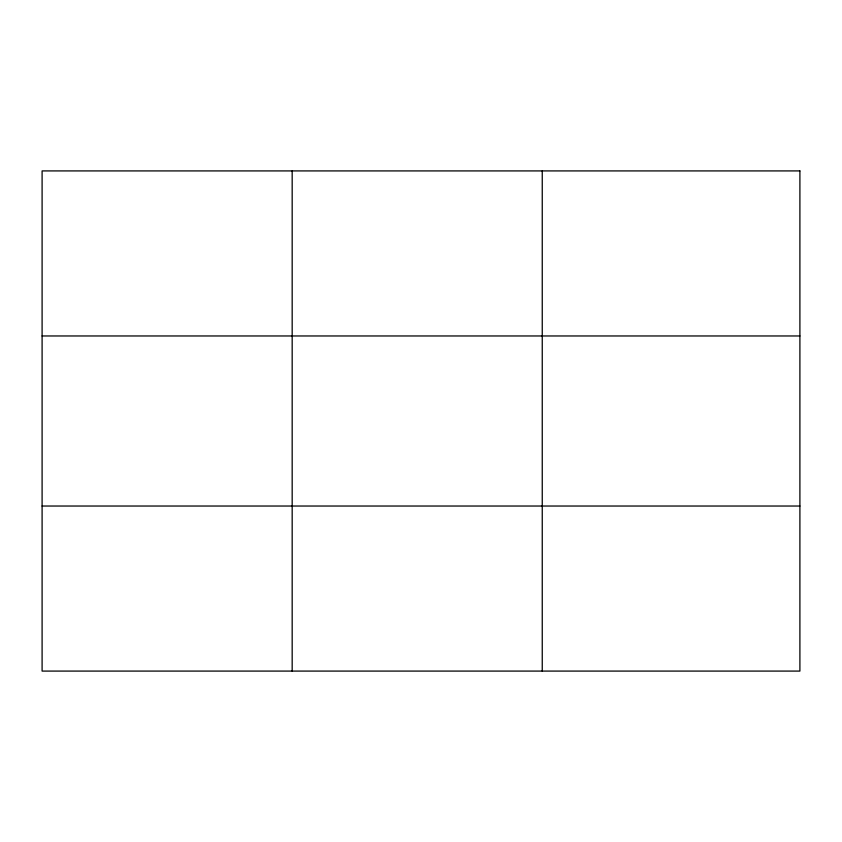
<?xml version="1.0" encoding="UTF-8"?>
<svg xmlns="http://www.w3.org/2000/svg" width="842" height="842" viewBox="0 0 842 842"><rect width="100%" height="100%" fill="white"/><g stroke="black" fill="none" stroke-linecap="round" stroke-linejoin="round"><path stroke-width="1.26" d="M292.174 671.085L292.174 170.915M542.248 671.085L542.248 170.915M42.1 335.969L799.9 335.969M42.1 506.031L799.9 506.031M799.9 170.915L799.9 671.085L42.1 671.085L42.1 170.915L799.9 170.915"/></g></svg>
